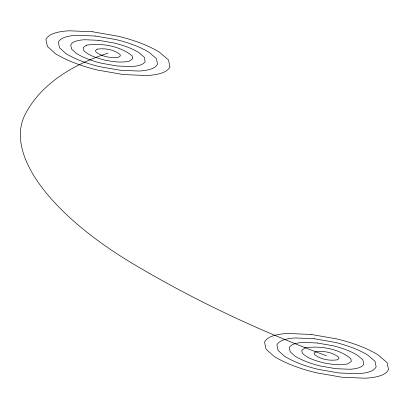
<?xml version="1.0" encoding="UTF-8"?>
<svg xmlns="http://www.w3.org/2000/svg" width="409" height="409" viewBox="0 0 409 409"><rect width="100%" height="100%" fill="white"/><g stroke="black" fill="none" stroke-linecap="round" stroke-linejoin="round"><path stroke-width="0.61" d="M107.935 53.16A512.758 214.265 21.7 0 0 25.2 114.367A243.156 101.606 21.7 0 0 133.201 263.907A512.758 214.265 21.7 0 0 326.54 355.84M86.437 45.2L83.129 47.648L83.717 50.46C89.014 55.951 96.836 57.766 103.886 59.934C112.265 61.539 120.977 63.124 129.428 61.115L132.736 58.671L132.148 55.854C120.118 45.997 101.56 42.787 86.437 45.2M97.189 49.177L95.532 50.404L95.829 51.81C102.025 56.8 110.916 58.308 118.682 57.137L120.338 55.915L120.041 54.504C113.814 49.52 104.96 48.001 97.189 49.177M305.048 347.885L301.735 350.329L302.328 353.146C307.619 358.637 315.441 360.447 322.491 362.619C330.871 364.225 339.582 365.81 348.033 363.8L351.346 361.351L350.753 358.54C338.729 348.683 320.165 345.472 305.048 347.885M315.794 351.863L314.138 353.085L314.434 354.496C320.63 359.485 329.521 360.994 337.287 359.823L338.943 358.596L338.647 357.19C332.42 352.205 323.565 350.687 315.794 351.863M92.475 31.754L69.438 30.803A80.307 33.558 21.7 0 0 54.198 33.257A51.278 21.426 21.7 0 0 45.926 39.382L47.398 46.421L55.527 53.768A54.448 22.751 21.7 0 0 76.059 63.528A80.307 33.558 21.7 0 0 97.817 70.103L123.39 74.561L146.432 75.512A80.307 33.558 21.7 0 0 161.667 73.058A51.278 21.426 21.7 0 0 169.945 66.938L168.472 59.898L159.142 51.984A51.278 21.426 21.7 0 0 139.806 42.787A80.307 33.558 21.7 0 0 118.053 36.217L92.475 31.754M95.568 36.038L77.137 35.276A64.244 26.846 21.7 0 0 64.944 37.239A41.023 17.142 21.7 0 0 58.329 42.137L59.504 47.766L66.013 53.645A43.559 18.201 21.7 0 0 82.434 61.452A64.244 26.846 21.7 0 0 99.842 66.713L120.302 70.282L138.733 71.038A64.244 26.846 21.7 0 0 150.921 69.075A41.023 17.142 21.7 0 0 157.542 64.182L156.361 58.548L148.902 52.219A41.023 17.142 21.7 0 0 133.436 44.862A64.244 26.846 21.7 0 0 116.028 39.601L95.568 36.038M98.661 40.317L84.837 39.745A48.185 20.133 21.7 0 0 75.691 41.217A30.767 12.858 21.7 0 0 70.726 44.893L71.611 49.116L76.493 53.523A32.669 13.65 21.7 0 0 88.809 59.382A48.185 20.133 21.7 0 0 101.861 63.323L117.209 65.997L131.033 66.57A48.185 20.133 21.7 0 0 140.175 65.097A30.767 12.858 21.7 0 0 145.139 61.427L144.254 57.199L138.661 52.454A30.767 12.858 21.7 0 0 127.061 46.938A48.185 20.133 21.7 0 0 114.004 42.991L98.661 40.317M311.08 334.439L288.043 333.488A80.307 33.558 21.7 0 0 272.803 335.942A51.278 21.426 21.7 0 0 264.531 342.062L266.003 349.102L274.137 356.449A54.448 22.751 21.7 0 0 294.664 366.213A80.307 33.558 21.7 0 0 316.423 372.783L342.001 377.246L365.038 378.197A80.307 33.558 21.7 0 0 380.278 375.743A51.278 21.426 21.7 0 0 388.55 369.618L387.078 362.579L377.747 354.664A51.278 21.426 21.7 0 0 358.417 345.472A80.307 33.558 21.7 0 0 336.658 338.897L311.08 334.439M314.173 338.718L295.743 337.962A64.244 26.846 21.7 0 0 283.549 339.925A41.023 17.142 21.7 0 0 276.934 344.818L278.11 350.452L284.618 356.326A43.559 18.201 21.7 0 0 301.039 364.138A64.244 26.846 21.7 0 0 318.447 369.399L338.908 372.962L357.338 373.724A64.244 26.846 21.7 0 0 369.531 371.761A41.023 17.142 21.7 0 0 376.147 366.863L374.971 361.234L367.507 354.9A41.023 17.142 21.7 0 0 352.042 347.548A64.244 26.846 21.7 0 0 334.634 342.287L314.173 338.718M317.266 343.003L303.442 342.43A48.185 20.133 21.7 0 0 294.301 343.903A30.767 12.858 21.7 0 0 289.337 347.573L290.221 351.801L295.099 356.208A32.669 13.65 21.7 0 0 307.415 362.062A48.185 20.133 21.7 0 0 320.472 366.009L335.815 368.683L349.639 369.255A48.185 20.133 21.7 0 0 358.78 367.783A30.767 12.858 21.7 0 0 363.744 364.107L362.865 359.884L357.267 355.135A30.767 12.858 21.7 0 0 345.666 349.618A48.185 20.133 21.7 0 0 332.609 345.677L317.266 343.003"/></g></svg>
